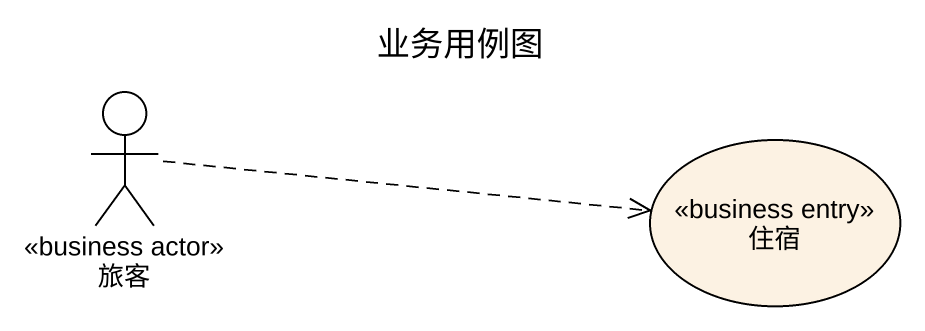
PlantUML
@startuml
title 业务用例图
actor 旅客 <<business actor>>
usecase 住宿 <<business entry>>
旅客 .right.> 住宿
@enduml
